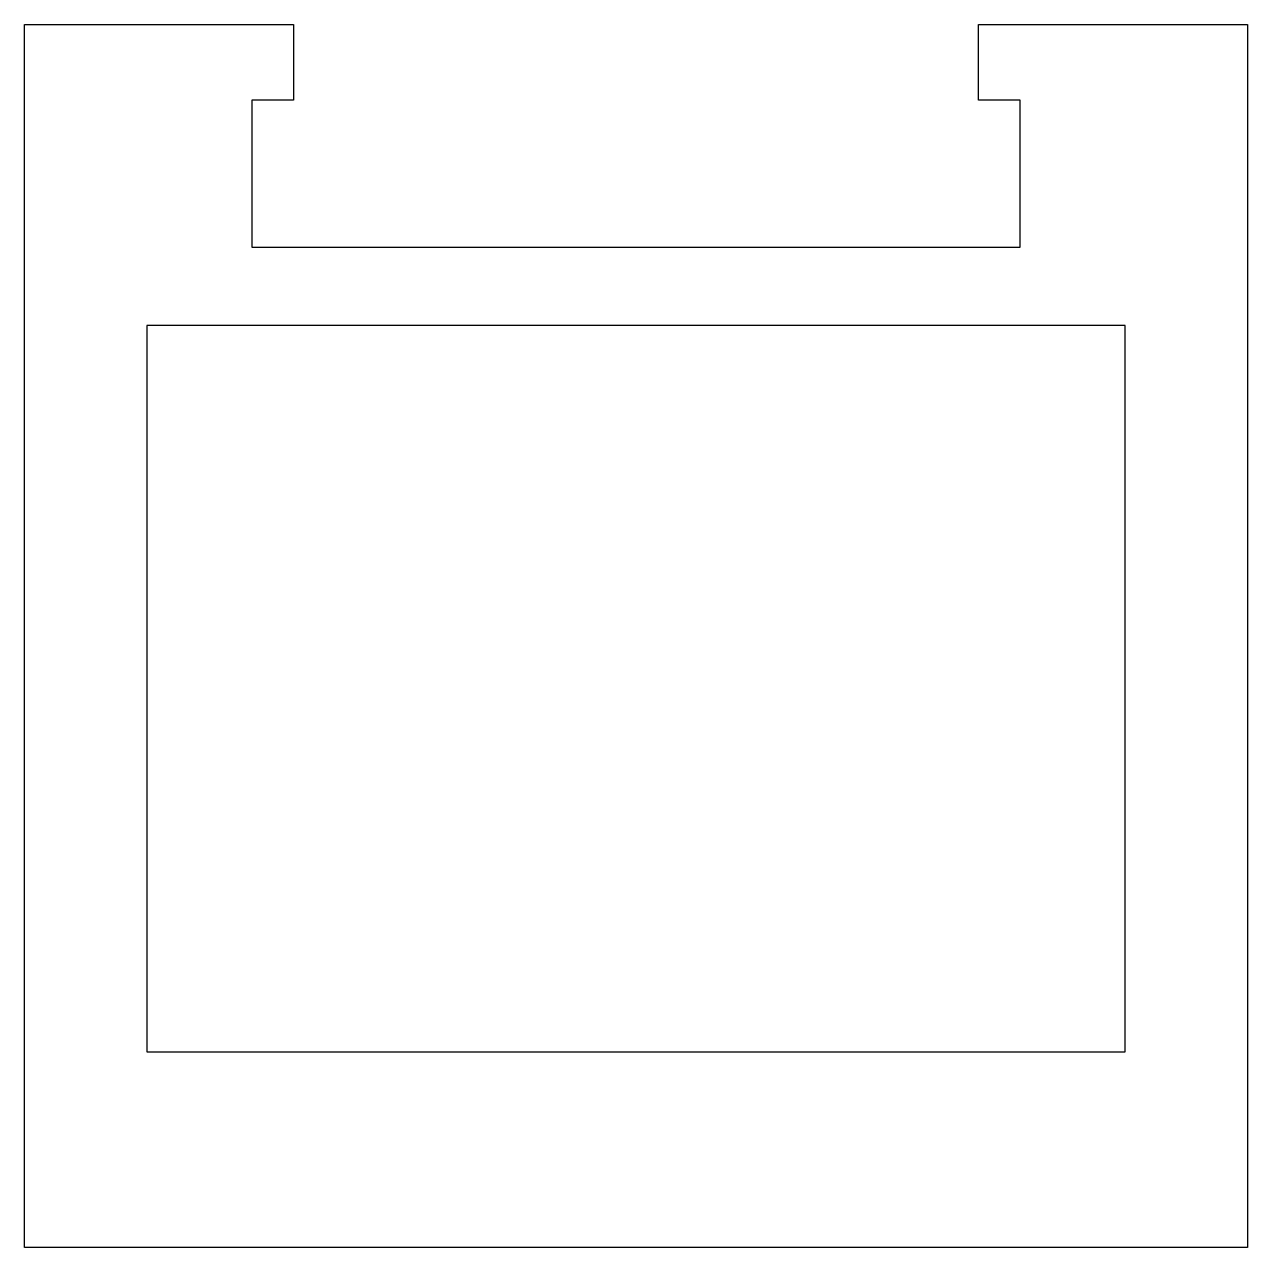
# Model space of a CAD drawing. Extents: x 938.8 to 963.8, y -18.5 to 6.5.
import ezdxf

# ---------------------------------------------------------------- set-up
doc = ezdxf.new("R2010")
doc.units = 0
doc.header["$LTSCALE"] = 15
doc.layers.get('0').update_dxf_attribs({"linetype": 'CONTINUOUS'})

msp = doc.modelspace()

# ---------------------------------------------------------------- linework, layer by layer
for p, q in [((938.815, 6.541), (944.315, 6.541)), ((938.815, -18.459), (938.815, 6.541)), ((944.315, 6.541), (944.315, 4.991)), ((958.315, 6.541), (963.815, 6.541)), ((958.315, 4.991), (958.315, 6.541)), ((963.815, 6.541), (963.815, -18.459)), ((943.465, 4.991), (943.465, 1.991)), ((944.315, 4.991), (943.465, 4.991)), ((959.165, 4.991), (958.315, 4.991)), ((959.165, 1.991), (959.165, 4.991)), ((943.465, 1.991), (959.165, 1.991)), ((961.315, 0.391), (941.315, 0.391)), ((941.315, 0.391), (941.315, -14.459)), ((961.315, -14.459), (961.315, 0.391)), ((941.315, -14.459), (961.315, -14.459)), ((963.815, -18.459), (938.815, -18.459))]:
    msp.add_line(p, q)

doc.saveas('drawing.dxf')
